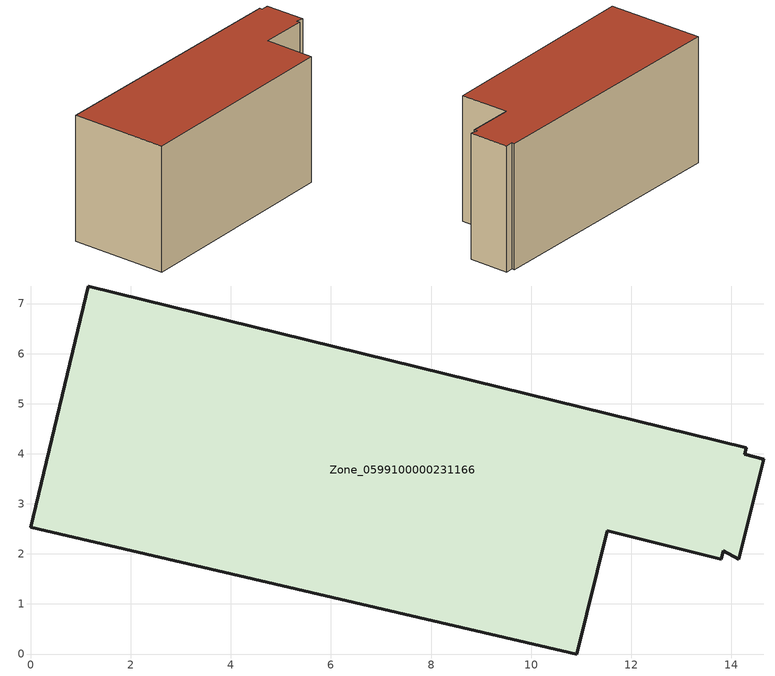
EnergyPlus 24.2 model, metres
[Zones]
Zone_0599100000231166
 floor ground (C_G): 11.52,2.46 10.91,0 0,2.53 1.16,7.35 14.3,4.12 14.27,3.99 14.65,3.89 14.15,1.89 13.83,2.06 13.79,1.89 z0
 wall outside (C_F): 14.15,1.89 14.65,3.89 14.27,3.99 14.3,4.12 1.16,7.35 0,2.53 10.91,0 11.52,2.46 13.79,1.89 13.83,2.06 14.15,1.89 z0:6.46
 roof outside (C_R): 14.65,3.89 14.27,3.99 14.3,4.12 1.16,7.35 0,2.53 10.91,0 11.52,2.46 13.79,1.89 13.83,2.06 14.15,1.89 z6.46
[BUILDING]
Pand.0599100000231166: North Axis=0; Terrain=City; Loads Convergence Tolerance Value=0.04; Temperature Convergence Tolerance Value=0.4; Solar Distribution=FullExterior; Maximum Number of Warmup Days=25; Minimum Number of Warmup Days=1
[Site:Location]
Rotterdam.The.Hague.AP_ZH_NLD Design_Conditions: Latitude=51.96; Longitude=4.45; Time Zone=1; Elevation=-4.5
[SITE:GROUNDTEMPERATURE:BUILDINGSURFACE]
18, 18, 18, 18, 18, 18, 18, 18, 18, 18, 18, 18
[MATERIAL] Thermal Absorptance=0.9; Solar Absorptance=0.7; Visible Absorptance=0.7
Name | Roughness | Thickness | Conductivity | Density | Specific Heat
G.TI.1946 | MediumSmooth | 0.15 | 1 | 540 | 1210
F.TI.1946 | Rough | 0.3 | 0.857143 | 1920 | 840
R.TI.1946 | MediumRough | 0.2 | 0.1 | 1500 | 1000
[CONSTRUCTION]
C_G: G.TI.1946
C_F: F.TI.1946
C_R: R.TI.1946
[ZONE]
Zone_0599100000231166: Type=1; Multiplier=1; Ceiling Height=Autocalculate; Volume=Autocalculate; Floor Area=autocalculate; Part of Total Floor Area=Yes
[ZONEINFILTRATION:DESIGNFLOWRATE]
Infil_Zone_0599100000231166: Zone or ZoneList or Space or SpaceList=Zone_0599100000231166; Schedule=AlwaysOn; Design Flow Rate Calculation Method=Flow/Area; Flow Rate per Floor Area=0.003; Constant Term Coefficient=1; Temperature Term Coefficient=0; Velocity Term Coefficient=0; Velocity Squared Term Coefficient=0
[HVACTEMPLATE:ZONE:IDEALLOADSAIRSYSTEM]
Zone_0599100000231166: Maximum Heating Supply Air Temperature=50; Minimum Cooling Supply Air Temperature=13; Maximum Heating Supply Air Humidity Ratio=0.0156; Minimum Cooling Supply Air Humidity Ratio=0.0077; Heating Limit=NoLimit; Cooling Limit=NoLimit; Dehumidification Control Type=ConstantSensibleHeatRatio; Cooling Sensible Heat Ratio=0.7; Dehumidification Setpoint=60; Humidification Control Type=None; Humidification Setpoint=30; Outdoor Air Method=None; Outdoor Air Flow Rate per Person=0.00944; Outdoor Air Flow Rate per Zone Floor Area=0; Outdoor Air Flow Rate per Zone=0; Demand Controlled Ventilation Type=None; Outdoor Air Economizer Type=NoEconomizer; Heat Recovery Type=None; Sensible Heat Recovery Effectiveness=0.7; Latent Heat Recovery Effectiveness=0.65
[ZONECONTROL:THERMOSTAT]
ThermostatControl_Zone_0599100000231166: Zone or ZoneList=Zone_0599100000231166; Control Type Schedule=DualSetpointControlType; Control 1=Thermostat_Zone_0599100000231166; Temperature Difference Between Cutout And Setpoint=0
[THERMOSTATSETPOINT:DUALSETPOINT]
Thermostat_Zone_0599100000231166: Heating Setpoint Temperature Schedule=HeatingSetpoint_Zone_0599100000231166; Cooling Setpoint Temperature Schedule=CoolingSetpoint_Zone_0599100000231166
[SCHEDULE:COMPACT]
HeatingSetpoint_Zone_0599100000231166: Through: 12/31, For: AllDays, Until: 24:00, 21
CoolingSetpoint_Zone_0599100000231166: Through: 12/31, For: AllDays, Until: 24:00, 24
DualSetpointControlType: Through: 12/31, For: AllDays, Until: 24:00, 4
AlwaysOn: Through: 12/31, For: AllDays, Until: 24:00, 1
